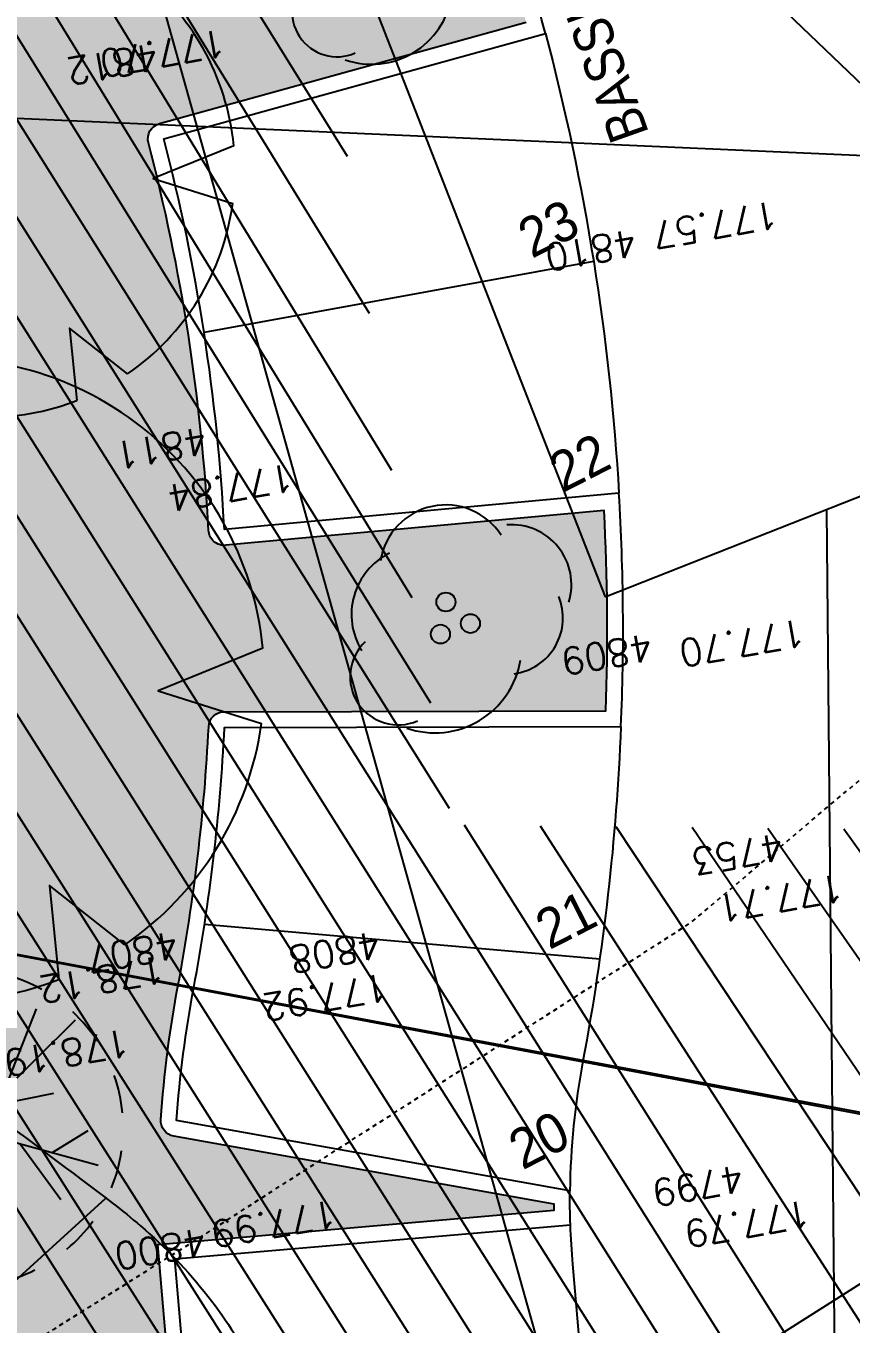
# Model space of a CAD drawing. Extents: x 0 to 613264, y -387505 to 675.
# Drawn here: x 543809 to 554227, y -284708 to -268319 of the extents above; entities that cross this region are included whole.
import ezdxf
from ezdxf.enums import TextEntityAlignment as Align
from ezdxf.lldxf.tags import DXFTag

# ---------------------------------------------------------------- set-up
doc = ezdxf.new("R2010")
doc.units = 0
doc.linetypes.add('STYLE_01', pattern=[0.41664, 0.20828, -0.20836])
for name, color, linetype in [('AEP_SSL', 252, 'Continuous'), ('DWG_280-140115-P - ALTEA-CANA', 252, 'Continuous'), ('Fond topo - TAL', 252, 'Continuous'), ('Fond topo - TAL_HAC', 252, 'Continuous'), ('Fond topo - VEG', 252, 'Continuous'), ('Fond topo - Z_500', 252, 'Continuous'), ('prlm-VRD', 2, 'Continuous'), ('SA - arbre', 252, 'Continuous'), ('SA - arbuste', 252, 'Continuous'), ('SA - bordure', 252, 'Continuous'), ('SA - bât D', 252, 'Continuous'), ('SA - CAB-réso', 252, 'Continuous'), ('SA - couvre sol', 252, 'Continuous'), ('SA - ECL-réso', 252, 'Eclairage public'), ('SA - enrobé', 252, 'Continuous'), ('SA - EP-réso', 252, 'EP'), ('SA - EU-réso', 252, 'EU'), ('SA - EVMV', 252, 'Continuous'), ('SA - limite revêtement', 252, 'Continuous'), ('SA - marquage au sol', 252, 'Continuous')]:
    doc.layers.add(name, color=color, linetype=linetype)
for name, color, linetype, plot in [('Fond topo - N', 252, 'Continuous', False), ('Fond topo - NCACHE', 252, 'Continuous', False), ('Fond topo - ZCACHE', 252, 'Continuous', False)]:
    doc.layers.add(name, color=color, linetype=linetype, plot=plot)
doc.layers.add('Fond topo - P', color=252, linetype='Continuous', lineweight=50)
doc.styles.add('Arial', font='arial.ttf')
doc.styles.add('Lignes', font='arial.ttf', dxfattribs={"height": 0.35})
doc.styles.add('SIMPLEX', font='simplex_.ttf', dxfattribs={"height": 1.25})
tags = doc.linetypes.add('Eclairage public', pattern='A,5,-0.25,["ECL",Lignes,S=1,R=0,X=0,Y=-0.18],-1.25', length=6.5).pattern_tags.tags
tags[15:16] = [DXFTag(74, 4), DXFTag(75, 0), DXFTag(340, '0'), DXFTag(46, 0.0), DXFTag(50, 0.0), DXFTag(44, 0.0), DXFTag(45, 0.0)]
tags[4:5] = [DXFTag(74, 4), DXFTag(75, 0), DXFTag(340, '0'), DXFTag(46, 0.0), DXFTag(50, 0.0), DXFTag(44, 0.0), DXFTag(45, 0.0)]
tags = doc.linetypes.add('EP', pattern='A,5,-0.25,["EP",Lignes,S=1,R=0,X=0,Y=-0.18],-1.25', length=6.5).pattern_tags.tags
tags[15:16] = [DXFTag(74, 4), DXFTag(75, 0), DXFTag(340, '0'), DXFTag(46, 0.0), DXFTag(50, 0.0), DXFTag(44, 0.0), DXFTag(45, 0.0)]
tags[4:5] = [DXFTag(74, 4), DXFTag(75, 0), DXFTag(340, '0'), DXFTag(46, 0.0), DXFTag(50, 0.0), DXFTag(44, 0.0), DXFTag(45, 0.0)]
tags = doc.linetypes.add('EU', pattern='A,5,-0.25,["EU",Lignes,S=1,R=0,X=0,Y=-0.18],-1.25', length=6.5).pattern_tags.tags
tags[15:16] = [DXFTag(74, 4), DXFTag(75, 0), DXFTag(340, '0'), DXFTag(46, 0.0), DXFTag(50, 0.0), DXFTag(44, 0.0), DXFTag(45, 0.0)]
tags[4:5] = [DXFTag(74, 4), DXFTag(75, 0), DXFTag(340, '0'), DXFTag(46, 0.0), DXFTag(50, 0.0), DXFTag(44, 0.0), DXFTag(45, 0.0)]
tags = doc.linetypes.add('L8', pattern=[0.22500000894069674, 0.1500000059604645, -0.07500000298023224]).pattern_tags.tags
tags[6:7] = [DXFTag(74, 4), DXFTag(75, 0), DXFTag(340, '0'), DXFTag(46, 0.0), DXFTag(50, 0.0), DXFTag(44, 0.0), DXFTag(45, 0.0)]
tags[4:5] = [DXFTag(74, 4), DXFTag(75, 0), DXFTag(340, '0'), DXFTag(46, 0.0), DXFTag(50, 0.0), DXFTag(44, 0.0), DXFTag(45, 0.0)]
pattern_1 = [(349.2763985886067, (-277130161.1279894, -473864756.7787022), (22.32856350872324, 117.9043497231417), [37.5000005625, -202.5000030375]), (79.27639858860677, (-277130147.3110734, -473864759.3953308), (-235.8086994462835, 44.65712701744649), [15.000000225, -105.000001575]), (79.27639858860677, (-277130138.0997961, -473864761.1397498), (-235.8086994462835, 44.65712701744649), [15.000000225, -105.000001575]), (79.27639858860677, (-277130142.7054347, -473864760.2675403), (-235.8086994462835, 44.65712701744649), [18.75000028125, -101.25000151875]), (112.9664661186067, (-277130151.916716, -473864758.5231205), (-191.1515722884832, 280.4658259369293), [12.00000018, -420.7461593111922]), (45.58633105860677, (-277130133.4941673, -473864762.0119574), (22.32856353476547, 117.9043498154048), [12.00000018, -420.7461593111923]), (45.58633105860677, (-277130124.2828801, -473864763.7563783), (22.32856353476547, 117.9043498154048), [26.00000039, -406.6661590999923]), (112.9664661186067, (-277130161.1279894, -473864756.7787022), (-191.1515722884832, 280.4658259369293), [26.00000039, -406.6661590999922]), (349.2763985886067, (-277130073.3609553, -473864750.4999832), (22.32856350872324, 117.9043497231417), [44.42455106636825, -195.5754525336318]), (349.2763985886067, (-277130085.1249766, -473864728.4255323), (22.32856350872324, 117.9043497231417), [82.81008944215131, -56.09585564143782, 43.07431864611476, -58.01973967029608]), (349.2763985886067, (-277130096.7337571, -473864706.3804808), (22.32856350872324, 117.9043497231417), [119.4799495921992, -46.28746189431191, 29.47870124218051, -44.75389087130835]), (349.2763985886067, (-277130108.4191755, -473864684.3209158), (22.32856350872324, 117.9043497231417), [100.4611429069171, -139.5388606930829]), (349.2763985886067, (-277130104.5097786, -473864665.2146754), (22.32856350872324, 117.9043497231417), [65.56973938354608, -174.4302642164539])]

# ---------------------------------------------------------------- blocks, each defined once
blk = doc.blocks.new('PTOPO')
at = {"layer": 'Fond topo - NCACHE', "style": 'SIMPLEX'}
blk.add_attdef('MAT', text='', height=0.34, dxfattribs=at).set_placement((0.09999999986030161, -0.09999999962747097), align=Align.TOP_LEFT)
at = {"layer": 'Fond topo - ZCACHE', "style": 'SIMPLEX'}
blk.add_attdef('ALT', (0.09999999986030161, 0.09999999962747097), '', height=0.34, dxfattribs=at)
blk = doc.blocks.new('VEG12A')
at = {"ltscale": 2}
for p, q in [((0.01815258799999997, 0.057406781), (0.100441039, 0.47293725)), ((0.05749608, 0.253444298), (0.145517598, 0.414706841)), ((0.037902722, 0.15845596), (-0.06593155700000003, 0.344147082)), ((0.04981112299999996, 0.033821695), (0.391570728, 0.285894318)), ((-0.158788295, 0.086017079), (-0.245985314, 0.284587218)), ((0.143890955, 0.107467204), (0.230033352, 0.253971609)), ((-0.05229389700000003, 0.02983962500000001), (-0.383643778, 0.204631851)), ((0.2917471699999999, 0.208620217), (0.392372872, 0.233301274)), ((-0.25001839, 0.135126714), (-0.3755999820000001, 0.091127132)), ((0.122915307, -0.02992704099999999), (0.317230371, 0.05540147100000001)), ((-0.05265807700000003, -0.029192154), (-0.412380265, -0.256628677)), ((0.057557527, -0.01766878999999999), (0.411943876, -0.08413611500000001)), ((-0.09359106700000003, -0.049762263), (-0.2956446150000001, -0.04653133200000001)), ((0.02259491799999996, -0.07955337300000001), (0.001649748999999978, -0.36183712)), ((0.01825986499999999, -0.057372749), (0.107637982, -0.4128258760000001)), ((0.184132294, -0.04763066399999999), (0.323120213, -0.192805613)), ((-0.151821475, -0.09483882200000002), (-0.2999525240000001, -0.315936062)), ((0.05371548199999998, -0.188497704), (0.197263789, -0.356749422))]:
    blk.add_line(p, q, dxfattribs=at)
for start, end in [(90, 103.8461539085843), (62.30769199853572, 76.15384597947835), (117.6923078993823, 131.5384619204946), (34.61538499867542, 48.46153799321151), (145.3846149358338, 159.2307690506909), (6.923076979206323, 20.76923090842763), (173.0769230068974, 186.9230769931026), (339.2307689837768, 353.0769230207937), (200.7692310571047, 214.6153850641662), (311.5384620067885, 325.3846150013246), (228.4615380795054, 242.3076921006177), (283.8461540205217, 297.6923080014643), (256.1538460914157, 270)]:
    blk.add_arc((0, 0), 0.496982058, start, end, dxfattribs=at)
blk = doc.blocks.new('A$C1F970F0F')
at = {"layer": 'SA - couvre sol'}
h = blk.add_hatch(dxfattribs=at)
h.set_pattern_fill('PELOUSE6', color=256, scale=20.0000003, angle=-10.72360141139323, style=0, pattern_type=2)
h.set_pattern_definition(pattern_1)
edge = h.paths.add_edge_path()
edge.add_line((7646.833733000393, 9004.239187634612), (7477.034909394343, 8929.894142197196))
edge.add_arc((7434.696929002223, 9026.329550800418), 105.3199535518038, 248.6552803840878, 293.7028870098457, ccw=False)
edge.add_line((7396.362750401272, 8928.233764092513), (7340.429076437112, 8871.198932294612))
edge.add_arc((7468.942843810095, 8745.1663500336), 180.0000005438222, 135.5584717013493, 219.3767829141741)
edge.add_arc((4686.176288028108, 6461.26392506193), 3419.999998216231, 12.585048785930383, 39.37678309475541, ccw=False)
edge.add_line((8024.006178657112, 7206.442835890936), (8219.509561664872, 7248.890723525209))
edge.add_arc((8223.753109693258, 7229.346100284074), 19.99999993767855, 12.249983647925774, 102.24998416524511, ccw=False)
edge.add_arc((4686.176201344639, 6461.263923183918), 3640.000084590873, -4.615344787991717, 12.24998357604062, ccw=False)
edge.add_arc((8294.437943437548, 6169.977445866316), 20.00000014751522, -94.6153446132571, -4.615344959063975, ccw=False)
edge.add_line((8292.82862597217, 6150.04229846682), (8093.418862683157, 6166.140179817832))
edge.add_arc((4686.175363890326, 6461.264035144361), 3420.000928369583, -9.235443775684189, -4.9504103777057935, ccw=False)
edge.add_line((8061.843408481891, 5912.381895936595), (8521.34448288443, 5951.967918737956))
edge.add_line((8521.34448288443, 5951.967918737956), (8610.609832601514, 4915.805915142612))
edge.add_line((8610.609832601513, 4915.805915142613), (8112.455023229381, 4872.889881516216))
edge.add_line((8112.455023229382, 4872.889881516216), (8135.919816270769, 4600.518498862564))
edge.add_line((8135.919816270769, 4600.518498862564), (8634.074625419682, 4643.434532436447))
edge.add_line((8634.074625419682, 4643.434532436448), (8744.797991940773, 3358.19512460702))
edge.add_line((8744.797991940773, 3358.195124607019), (8246.754370085053, 3315.288669890853))
edge.add_line((8246.754370085053, 3315.288669890853), (8265.505759157297, 3110.932708469081))
edge.add_line((8265.505759157297, 3110.932708469081), (8762.178919040502, 3156.443199355649))
edge.add_line((8762.178919040503, 3156.443199355648), (8787.07957847176, 2867.404761880945))
edge.add_line((8787.07957847176, 2867.404761880946), (8288.924769134286, 2824.48872843756))
edge.add_line((8288.924769134286, 2824.48872843756), (8303.969088563064, 2649.859355084878))
edge.add_line((8303.969088563066, 2649.859355084878), (8345.097518516532, 2658.459544537745))
edge.add_line((8345.097518516532, 2658.459544537744), (8336.330575091022, 2700.556345111646))
edge.add_line((8336.330575091022, 2700.556345111646), (9020.027266334513, 2842.897281088713))
edge.add_line((9020.027266334513, 2842.897281088713), (8947.20038422563, 3719.594510961972))
edge.add_line((8947.20038422563, 3719.594510961972), (8931.509215578299, 3908.486354448317))
edge.add_line((8931.509215578299, 3908.486354448317), (8875.194980365228, 4578.069331261042))
edge.add_line((8875.194980365228, 4578.069331261042), (8827.905410799856, 5026.715447751275))
edge.add_line((8827.905410799856, 5026.715447751276), (8772.223263227552, 5502.243613790299))
edge.add_arc((1776.092496253554, 4752.857531580154), 7036.151306560315, 6.113889428418106, 17.84258743998169)
edge.add_line((8473.81835812193, 6908.75490576587), (8366.257456928231, 7197.474337847268))
edge.add_line((8366.257456928231, 7197.474337847267), (7657.937547416321, 8986.453584762252))
edge.add_line((7657.937547416321, 8986.453584762254), (7654.260125354509, 8985.031741399463))
edge.add_line((7654.260125354508, 8985.031741399462), (7646.833733000392, 9004.23918763461))
h = blk.add_hatch(dxfattribs=at)
h.set_pattern_fill('PELOUSE6', color=256, scale=20.0000003, angle=-10.72360141139323, style=0, pattern_type=2)
h.set_pattern_definition(pattern_1)
edge = h.paths.add_edge_path()
edge.add_arc((4686.17633280365, 6461.263957909795), 2929.999943103911, 34.48608965995057, 42.89962862937583)
edge.add_arc((6700.681395940306, 8333.233251919955), 179.999999986126, 42.89962847510776, 139.7693510133963)
edge.add_arc((8036.110016895354, 7056.094568132154), 2027.519382076243, 136.5878893291629, 177.4536643126465)
edge.add_line((6010.592568096673, 7146.171807559098), (6018.948373371913, 7145.931843945988))
edge.add_line((6018.948373371913, 7145.931843945988), (6030.66105542983, 6828.889455646445))
edge.add_line((6030.661055429829, 6828.889455646445), (6086.545484387591, 6513.581804602189))
edge.add_line((6086.545484387591, 6513.581804602189), (6198.444306795145, 6127.414684863436))
edge.add_line((6198.444306795145, 6127.414684863435), (6298.474729685709, 5856.208511224729))
edge.add_line((6298.474729685709, 5856.20851122473), (6412.911502342192, 5600.584971789341))
edge.add_line((6412.911502342192, 5600.58497178934), (6430.976089253624, 5561.150698599641))
edge.add_line((6430.976089253624, 5561.150698599641), (6391.541816136887, 5543.086111698089))
edge.add_line((6391.541816136887, 5543.086111698089), (6373.477229225455, 5582.520384887787))
edge.add_line((6373.477229225455, 5582.520384887787), (6385.636062437989, 5588.090268212786))
edge.add_line((6385.636062437989, 5588.090268212785), (6270.263852773479, 5845.803342882811))
edge.add_line((6270.263852773479, 5845.803342882812), (6260.946051039006, 5842.366608122313))
edge.add_line((6260.946051039007, 5842.366608122313), (6247.104147932258, 5879.895286746139))
edge.add_line((6247.104147932258, 5879.895286746139), (6256.486317609877, 5883.355762637208))
edge.add_line((6256.486317609876, 5883.355762637208), (6193.646684101131, 6053.728895531077))
edge.add_line((6193.64668410113, 6053.728895531078), (6224.942961944316, 5457.232163833863))
edge.add_line((6224.942961944316, 5457.232163833862), (6349.299166892059, 5359.882025415485))
edge.add_line((6349.29916689206, 5359.882025415484), (6631.131740746965, 5067.486222945057))
edge.add_line((6631.131740746965, 5067.486222945058), (7007.85703846356, 4662.392471667164))
edge.add_arc((6266.884495562824, 4074.377509715027), 945.9396940674151, 15.593354854106678, 38.434526739372416, ccw=False)
edge.add_line((7178.007696354092, 4328.653772497254), (7183.460765751301, 4267.538145496965))
edge.add_line((7183.460765751301, 4267.538145496964), (7669.186119522447, 4309.38338142006))
edge.add_line((7669.186119522446, 4309.383381420061), (7572.789861443083, 5439.941213907456))
edge.add_line((7572.789861443084, 5439.941213907456), (7073.641136563043, 5396.939554527152))
edge.add_line((7073.641136563043, 5396.939554527152), (7049.790845618051, 5685.959026753412))
edge.add_line((7049.790845618052, 5685.959026753411), (7549.313860756474, 5728.992931432434))
edge.add_arc((8316.594495169884, 5740.649924566463), 767.3691793620403, 180.3057384606458, 180.870405297152, ccw=False)
edge.add_line((7549.236240977923, 5736.555152486859), (7069.119661158346, 5822.525488846271))
edge.add_arc((7072.644821027429, 5842.212368796683), 19.99999985711144, 176.038037171249, 259.8481260634846, ccw=False)
edge.add_arc((8504.663289780396, 5743.031176354228), 1455.448990157917, 169.2799127558144, 176.0380375514712, ccw=False)
edge.add_arc((4686.176394906122, 6461.263910698351), 2429.999890929686, -10.61202557555735, -2.87348500570751)
edge.add_arc((7133.095811341383, 6338.443570199892), 20.00000020604537, 90.1409179801426, 177.126514438636, ccw=False)
edge.add_line((7133.046621735704, 6358.44350999165), (7614.451910480803, 6359.627511750571))
edge.add_arc((4808.667676000008, 6462.331267599114), 2807.663304587354, -2.096335715599202, 3.063663128893586)
edge.add_line((7612.31817326701, 6612.388327016001), (7134.702083077234, 6568.527275144537))
edge.add_arc((7132.873113816116, 6588.443471704308), 20.00000034913729, 182.9755633723495, 275.24694149338035, ccw=False)
edge.add_arc((4686.176253983268, 6461.263919471268), 2430.000032833829, 2.975562460078157, 14.66949649561051)
edge.add_arc((7056.312932851384, 7081.709150914684), 20.00000017546606, 105.4364946998268, 194.6694959608697, ccw=False)
edge.add_line((7050.989529879269, 7100.987672291234), (7513.850932238078, 7228.798181061445))
edge.add_arc((4661.509376136225, 6453.410151785248), 2955.855028348035, 15.2079308550242, 20.10997397197326)
edge.add_line((7437.158970696407, 7469.701584797454), (6987.694531252516, 7301.450674901103))
edge.add_arc((6980.682960577042, 7320.181341844977), 20.00000018748722, 200.5227063343824, 290.522704699226, ccw=False)
edge.add_arc((4686.301945798502, 6461.319648332696), 2429.862781547547, 20.52251332408417, 34.12876932729812)
edge.add_arc((6713.483443369026, 7834.969993664992), 18.89001674430282, 120.96134875829961, 213.2758309628496, ccw=False)
edge.add_line((6703.765290681826, 7851.168457730977), (7101.268859919588, 8120.247909627737))
at = {"layer": 'SA - EVMV'}
h = blk.add_hatch(dxfattribs=at)
h.set_pattern_fill('_USER', color=256, scale=74.99999999999999, angle=-55.72360141139323, style=0, pattern_type=0)
h.set_pattern_definition([(304.2763985886068, (-277130161.1279894, -473864756.7787022), (61.97477650275113, 42.238928459823), [])])
h.paths.add_polyline_path([(6137.262643169798, 3161.503242351281), (5258.989506963931, 4651.014984356799), (5823.535050065982, 5411.828376675677), (6009.896409179055, 5810.580329425578), (6042.353956317322, 6037.937811191567), (5791.842057863324, 7412.226220178691), (5768.869517604411, 9187.383885517163), (6965.043931057882, 9781.279833201925), (7125.730307530321, 8202.475428701919), (7356.548247893039, 6578.483473019976), (7421.051285208732, 6215.102708379585), (8728.798868082513, 6201.995811803044), (8825.59209412568, 5455.189202343771), (8884.907463838514, 4910.231636065007), (8937.364138919358, 4349.844162727043), (8990.109761245629, 3720.436779551583), (8238.933497559277, 3575.005023445903)])
at = {"layer": 'AEP_SSL', "elevation": 9.999999999999998e-08, "flags": 128}
blk.add_lwpolyline([(-2009.46431272992, 953.3121996921549), (-1974.130445357614, -2549.104167440536), (-1760.191604675106, -3033.974676226209), (-1600.127185498399, -3169.916464212493), (-1007.958216168089, -3359.143878629571), (-742.7402135561805, -3373.227271705965), (185.7644486929067, -3466.149391532337), (1457.680139553027, -3407.246855666408), (3098.737656271729, -3442.411852942929), (4165.909978031491, -3426.731274088185), (4366.116630586753, -3387.312489108264), (5044.428961021786, -3091.927656257742), (5412.289028469191, -2796.609514369696), (5536.700633028197, -2598.110987192279), (5703.441363650248, 1048.232751273365), (5867.406317671058, 3278.047774201862), (6182.748241543506, 4434.064793799239), (6284.146511390897, 4550.427419959863), (6475.981668657886, 4711.41474985716), (8025.350887839351, 5692.826034684554), (8693.398131395103, 6258.370148193826), (10978.7345952306, 10130.53863316135)], dxfattribs=at)
at = {"layer": 'DWG_280-140115-P - ALTEA-CANA', "linetype": 'STYLE_01', "ltscale": 25, "elevation": 9.999999999999998e-08, "flags": 128}
blk.add_lwpolyline([(6157.431858122885, 5101.598669163901), (7110.772642211413, 5700.162566713818), (7721.64406765443, 6091.918632507646), (8325.013751331355, 6601.467358815867)], dxfattribs=at)
at = {"layer": 'Fond topo - TAL', "linetype": 'L8', "ltscale": 2, "flags": 128}
blk.add_lwpolyline([(6624.720507260336, 5994.97656152696, -0.008262391492992184), (6753.199121601165, 5912.940238332123, -0.01315394080668313), (6831.62828816219, 5857.996780162654, -0.003282085804355538), (6991.740167786089, 5737.796850930327, -0.01451523720440212), (7026.960518486151, 5709.341293477699, -0.04930450201422677), (7112.16891266021, 5620.349232561284, -0.05177914601413271), (7174.670271832538, 5521.030549060221, -0.005604835887889492), (7208.244911899752, 5450.991997717478, -0.003007710165441341), (7268.552243139645, 5319.420563964415, -0.007169014720817885), (7340.521477633139, 5153.576363906535, 0.004508482285526292), (7453.552683800374, 4889.267696109392, 0.0379432595216633), (7494.695374663053, 4811.943030248303, 0.01551794677295437), (7614.746086735341, 4634.897900786827)], format="xyb", dxfattribs=at)
at = {"layer": 'Fond topo - TAL_HAC', "ltscale": 2}
blk.add_line((6832.621165872851, 5606.982137047315), (6983.41947001757, 5744.043405977258), dxfattribs=at)
at = {"layer": 'SA - arbre', "ltscale": 3, "elevation": 9.999999999999998e-08, "flags": 128}
for points in [[(7144.832600960484, 7072.977479053396), (7042.953919306414, 7031.779747692614), (7143.421906737577, 6999.922281285712)], [(7010.652647965398, 6784.971651470261), (6937.559405019194, 6842.460826767247), (6946.683153719221, 6751.283612032975)]]:
    blk.add_lwpolyline(points, dxfattribs=at)
at = {"layer": 'SA - arbre', "ltscale": 3.900000095367432, "elevation": 9.999999999999998e-08, "flags": 128}
for points in [[(7181.560534677148, 6438.498016356475), (7049.118248459337, 6384.94096558129), (7179.726632140506, 6343.526259286319)], [(7007.126595744645, 6064.090440505767), (6912.105379877356, 6138.82636837046), (6923.966253186141, 6020.29598915927)]]:
    blk.add_lwpolyline(points, dxfattribs=at)
at = {"layer": 'SA - arbre', "ltscale": 3}
for start, end in [(5.615758540538556, 100.9551486135385), (304.4232597397967, 352.1717179394186), (225.3651125949154, 291.1217116398345)]:
    blk.add_arc((6834.210613526231, 7042.434470034699), 312.1199996999999, start, end, dxfattribs=at)
at = {"layer": 'SA - arbre', "ltscale": 3.900000095367432}
for start, end in [(5.615758488842114, 100.9551486135385), (304.4232597209308, 352.1717178861655), (225.3651126067075, 291.1217116398345)]:
    blk.add_arc((6777.751950952653, 6398.79210469092), 405.7559995999999, start, end, dxfattribs=at)
at = {"layer": 'SA - arbuste', "ltscale": 1.600000023841858}
for centre in [(7412.697392807309, 6496.899364094299), (7443.566155935496, 6469.740177110053), (7405.748176952028, 6456.323732411763)]:
    blk.add_circle(centre, 12, dxfattribs=at)
at = {"layer": 'SA - arbuste', "ltscale": 0.800000011920929}
for centre, radius, start, end in [((7275.235310971743, 7242.164814935012), 56.86476, 133.2696686281367, 293.7521367921132), ((7318.793822411142, 7278.519554142436), 102.61344, 251.0377366399764, 350.7437826127198), ((7412.473597788623, 6536.09041691178), 83.34937599999999, 32.90494453679299, 171.122222747956), ((7495.685656510551, 6518.947137701462), 75.45535999999998, 342.9842594908044, 94.6347045761641), ((7379.679532099, 6481.197854369558), 86.361088, 116.3248625983236, 211.8320557151161), ((7489.019287937419, 6476.941077919079), 71.35334399999999, 277.8831336295787, 22.28760158997392), ((7352.312960007343, 6402.425104652373), 60.65574399999999, 133.2696685771048, 293.7521367596177), ((7398.775372230441, 6441.203493193174), 109.454336, 251.0377365793105, 350.7437826127198)]:
    blk.add_arc(centre, radius, start, end, dxfattribs=at)
at = {"layer": 'SA - bordure', "elevation": 9.999999999999998e-08, "flags": 128}
for points in [[(7377.912303133283, 8937.40151477274), (7326.935044620447, 8885.998822022075, 0.3845585408183712), (7314.344701010286, 8618.282882064921, -0.1189188540116698), (8008.762250838065, 7182.667072578358), (8223.753109561545, 7229.346100214229, -0.07372200130540935), (8294.437943580353, 6169.977445744485), (8075.151323516688, 6187.679939009729, -0.02205204452703436), (8037.882685746923, 5890.243598312279), (8503.13493187769, 5930.325084689469), (8588.966998930831, 4934.01546626738), (8090.812189541371, 4891.099432549477), (8117.710265218964, 4578.875665201762), (8615.865074373425, 4621.791698679806), (8723.15515827564, 3376.404675635948), (8225.000348897962, 3333.488642105389), (8247.416687791472, 3089.191408542678), (8743.978728049058, 3134.691717514314), (8765.436744783749, 2885.614312914206), (8267.281935446275, 2842.698279470821), (8284.250231979246, 2645.736029715545)], [(7392.113082992906, 8923.318267660961), (7341.13582448007, 8871.915574910294, 0.3845585402556451), (7329.804515241603, 8630.971228842569, -0.1174364388792178), (8024.006177272055, 7206.44283558451), (8219.509561664872, 7248.890723525209, -0.414213566390127), (8243.29773292261, 7233.589648125115, -0.07372200136814289), (8314.373090861136, 6168.368128277893, -0.4142135693190591), (8292.82862597217, 6150.04229846682), (8093.418862683158, 6166.140179817832, -0.01869916432319161), (8061.843408481891, 5912.381895936595), (8521.34448288443, 5951.967918737956), (8610.609832601513, 4915.805915142613), (8112.455023229382, 4872.889881516216), (8135.919816270769, 4600.518498862564), (8634.074625419682, 4643.434532436448), (8744.797991940773, 3358.195124607019), (8246.754370085053, 3315.288669890853), (8265.505759157297, 3110.932708469081), (8762.178919040503, 3156.443199355648), (8787.07957847176, 2867.404761880946), (8288.924769134286, 2824.48872843756), (8304.176424340489, 2647.452670983562)], [(7840.575959495666, 2552.961207407581), (7819.347498332593, 2799.374007275091), (7321.422244755297, 2753.793368968611), (7192.674143764151, 4248.257796869237), (7690.828953210458, 4291.173830386799), (7591.016635747426, 5461.585531299106), (7091.850687591973, 5418.582388192286), (7070.392670765777, 5667.659792809723), (7569.773817164003, 5710.681475503377, -0.01155855900407717), (7569.270504419754, 5753.285889708797), (7072.644821084964, 5842.212368975363, -0.02949970069968248), (7094.269754879408, 6010.059040394906, 0.03378052871926594), (7133.095811010017, 6338.44357045222), (7633.669469462158, 6339.674716300604, 0.02605809049415018), (7631.103103215665, 6634.197565109461), (7132.873113495158, 6588.443471385939, 0.05106874003880187), (7056.312932571319, 7081.70915106251), (7538.311832372427, 7214.804121296649, 0.02476009810036266), (7448.94962701597, 7495.470609850445)], [(7820.649767117093, 2551.244566048057), (7801.147154171279, 2777.624304314852), (7303.221900571106, 2732.043666012704), (7171.03131007614, 4266.467347902498), (7669.203327909506, 4309.384863985032), (7572.789861443084, 5439.941213907456), (7073.641136563043, 5396.939554527152), (7048.749837077766, 5685.869343842984), (7549.313860756474, 5728.992931432434, -0.002007939904392669), (7549.232787918391, 5736.555770782382), (7069.119661158346, 5822.525488846272, -0.382913591383437), (7052.692618381217, 5843.594252820287, -0.02949643212679679), (7074.61531415953, 6013.760839296712, 0.03377859132087666), (7113.120957878611, 6339.446185471384, -0.3988867034752035), (7133.046621735704, 6358.44350999165), (7614.451910480803, 6359.627511750571, 0.02251854742366692), (7612.31817326701, 6612.388327016001), (7134.702083077235, 6568.527275144538, -0.4258729914871566), (7112.900078199147, 6587.405270960267, 0.05106873993652463), (7036.964878374047, 7076.644292085395, -0.4102981154760822), (7050.989529879269, 7100.987672291234), (7513.850932238078, 7228.798181061446, 0.02139245977515587)]]:
    blk.add_lwpolyline(points, format="xyb", dxfattribs=at)
at = {"layer": 'SA - CAB-réso', "elevation": 9.999999999999998e-08, "flags": 128}
blk.add_lwpolyline([(9014.566115532376, 5048.241415424802), (8935.120619844252, 5117.710327440671, 0.09087497859259484), (7884.217388677309, 8639.080483669284), (7390.957962306487, 8489.118687360493), (6744.657857395806, 8309.685335149781), (5510.16022878775, 8004.412141119001, -0.2977231239250334), (5322.276951186663, 8053.934497477404), (4664.375473358868, 8848.007762671477), (4607.934646767239, 8916.130654775085, -0.05564552141704502), (4601.847878495041, 8925.4066386004, -0.366069999527649), (4649.300719062125, 9125.990703585443, -0.04315299786015206), (4656.642997819594, 9130.496374459515), (5002.349724613518, 9303.567502575448)], format="xyb", dxfattribs=at)
at = {"layer": 'SA - ECL-réso', "ltscale": 0.75, "elevation": 9.999999999999998e-08, "flags": 128}
blk.add_lwpolyline([(6079.62296544096, 7441.030052417758, -0.3688612105616934), (6913.385655810405, 8301.411355391892, -0.2546205328853831), (7642.34312649104, 8261.403504809092, -0.3073365536668565), (7868.785195376819, 7813.239566180241), (7870.647024769974, 7808.418928214736, -0.2495718796976199), (8349.543965804514, 6710.082718887611), (8349.52215911393, 6706.768986087925, -0.2136977009206384), (8597.694043863183, 5436.308932903066, -0.1946918286475566), (8695.712197281699, 4241.317790546431, -0.1897251175918905), (8808.86411701403, 3013.531902418893)], format="xyb", dxfattribs=at)
at = {"layer": 'SA - enrobé'}
for points in [[(7468.942843266607, 8745.166350041736), (4686.176285657987, 6461.263924183753), (8527.026134476295, 5741.917854959565)], [(8504.663795556335, 5743.031099718173), (4688.35858653882, 6461.895392988572), (6700.681395911883, 8333.233252020125), (8036.110024208943, 7056.094562955612), (5990.566606092258, 7146.026651659193), (5979.594389737894, 7145.947120731422), (5979.879627154558, 7106.595315492756), (5989.215031903106, 7106.662982091391), (6000.81088140974, 6824.628923951479), (5989.131131824183, 6822.961866977696), (5995.058720492932, 6781.431943372051), (6006.867363487676, 6783.117397246232), (6057.715214025089, 6504.456680537996), (6047.599352593317, 6501.254889677308), (6059.926267175051, 6462.308757948018), (6070.251821612904, 6465.57691889038), (6156.357971198826, 6154.525818401622), (6147.073725007035, 6151.101460201834), (6160.915628245496, 6113.572781647852), (6170.297797791402, 6117.033257469077), (6204.970432962968, 5456.184269140444), (6198.184139780045, 4315.030256060149), (6064.736897038219, 2750.755663699648)]]:
    blk.add_lwpolyline(points, dxfattribs=at)
at = {"layer": 'SA - EP-réso', "linetype": 'ByBlock', "elevation": 9.999999999999998e-08, "flags": 128}
blk.add_lwpolyline([(7613.636938190242, 6503.523661195764), (8181.174002113625, 6727.512981746641), (7590.375013237002, 8212.166070602638), (7031.497472177602, 7993.86377077918)], close=True, dxfattribs=at)
at = {"layer": 'SA - EP-réso', "ltscale": 0.75, "elevation": 9.999999999999998e-08, "flags": 128}
blk.add_lwpolyline([(7893.075708739702, 6612.674810961569), (7913.553415527937, 4462.981024853098)], dxfattribs=at)
at = {"layer": 'SA - EU-réso', "ltscale": 0.75, "elevation": 9.999999999999998e-08, "flags": 128}
blk.add_lwpolyline([(6727.763208986407, 8417.020677996366), (7862.330741037192, 4370.375687025537)], dxfattribs=at)
at = {"layer": 'SA - limite revêtement', "elevation": 9.999999999999998e-08, "flags": 128}
for points in [[(7538.311832481263, 7214.804121370826, -0.04995269614730929), (7631.103103215665, 6634.197565109461)], [(7633.669469851058, 6339.674716226955, -0.03606033168026077), (7585.617009861596, 5917.440891484648, 0.04417362580147507), (7569.270504419754, 5753.285889708797)], [(7590.005497467385, 5461.498421723373), (7572.839082809563, 5660.760360544595, -0.009169100890318855), (7569.773817146674, 5710.681475411871)]]:
    blk.add_lwpolyline(points, format="xyb", dxfattribs=at)
at = {"layer": 'SA - marquage au sol', "elevation": 9.999999999999998e-08, "flags": 128}
for points in [[(7599.180429012363, 6926.996536493251), (7107.188251404836, 6837.031227221195)], [(7606.820221560574, 6046.126591732942), (7107.840379937259, 6089.72251545034)]]:
    blk.add_lwpolyline(points, dxfattribs=at)
at = {"layer": 'Fond topo - P', "ltscale": 2}
ref = blk.add_blockref('PTOPO', (7063.663679327856, 7161.368387372838), dxfattribs=dict(at, xscale=99.99999999999994, yscale=99.99999999999994, zscale=99.99999999999994, rotation=190.0656205306617))
ref.add_attrib('MAT', '4812', dxfattribs={"layer": 'Fond topo - N', "color": 0, "ltscale": 2, "height": 33.99999999999999, "rotation": 190.0656204987762, "style": 'SIMPLEX'}).set_placement((7052.069837478626, 7169.46671003169), align=Align.TOP_LEFT)
ref.add_attrib('ALT', '177.70', (7131.237349305397, 7220.632877904422), dxfattribs={"layer": 'Fond topo - Z_500', "color": 0, "ltscale": 2, "height": 33.99999999999999, "rotation": 190.0656204987762, "style": 'SIMPLEX'})
ref = blk.add_blockref('PTOPO', (7667.869682869626, 6926.521340530768), dxfattribs=dict(at, xscale=99.99999999999994, yscale=99.99999999999994, zscale=99.99999999999994, rotation=190.0656205306617))
ref.add_attrib('MAT', '4810', dxfattribs={"layer": 'Fond topo - N', "color": 0, "ltscale": 2, "height": 33.99999999999999, "rotation": 190.0656204987762, "style": 'SIMPLEX'}).set_placement((7656.275841060602, 6934.619663276794), align=Align.TOP_LEFT)
ref.add_attrib('ALT', '177.57', (7828.613231728861, 7003.87759712008), dxfattribs={"layer": 'Fond topo - Z_500', "color": 0, "ltscale": 2, "height": 33.99999999999999, "rotation": 190.0656204987762, "style": 'SIMPLEX'})
ref = blk.add_blockref('PTOPO', (7125.339270113451, 6676.769911406354), dxfattribs=dict(at, xscale=99.99999999999994, yscale=99.99999999999994, zscale=99.99999999999994, rotation=190.0656205306617))
ref.add_attrib('MAT', '4811', dxfattribs={"layer": 'Fond topo - N', "color": 0, "ltscale": 2, "height": 33.99999999999999, "rotation": 190.0656204987762, "style": 'SIMPLEX'}).set_placement((7113.745428246893, 6684.868233973701), align=Align.TOP_LEFT)
ref.add_attrib('ALT', '177.84', (7217.091888886725, 6672.010446671475), dxfattribs={"layer": 'Fond topo - Z_500', "color": 0, "ltscale": 2, "height": 33.99999999999999, "rotation": 190.0656204987762, "style": 'SIMPLEX'})
ref = blk.add_blockref('PTOPO', (7688.063827699264, 6416.070290297685), dxfattribs=dict(at, xscale=99.99999999999994, yscale=99.99999999999994, zscale=99.99999999999994, rotation=190.0656205306617))
ref.add_attrib('MAT', '4809', dxfattribs={"layer": 'Fond topo - N', "color": 0, "ltscale": 2, "height": 33.99999999999999, "rotation": 190.0656204987762, "style": 'SIMPLEX'}).set_placement((7676.469985867365, 6424.168613048044), align=Align.TOP_LEFT)
ref.add_attrib('ALT', '177.70', (7862.766746318228, 6476.037618174502), dxfattribs={"layer": 'Fond topo - Z_500', "color": 0, "ltscale": 2, "height": 33.99999999999999, "rotation": 190.0656204987762, "style": 'SIMPLEX'})
ref = blk.add_blockref('PTOPO', (7853.368628034196, 6164.00224366502), dxfattribs=dict(at, xscale=99.99999999999994, yscale=99.99999999999994, zscale=99.99999999999994, rotation=190.0656205306617))
ref.add_attrib('MAT', '4753', dxfattribs={"layer": 'Fond topo - N', "color": 0, "ltscale": 2, "height": 33.99999999999999, "rotation": 190.0656204987762, "style": 'SIMPLEX'}).set_placement((7841.774786202296, 6172.10056641538), align=Align.TOP_LEFT)
ref.add_attrib('ALT', '177.71', (7911.519931382119, 6153.921123870035), dxfattribs={"layer": 'Fond topo - Z_500', "color": 0, "ltscale": 2, "height": 33.99999999999999, "rotation": 190.0656204987762, "style": 'SIMPLEX'})
ref = blk.add_blockref('PTOPO', (7088.989217448683, 6040.05588975127), dxfattribs=dict(at, xscale=99.99999999999994, yscale=99.99999999999994, zscale=99.99999999999994, rotation=190.0656205306617))
ref.add_attrib('MAT', '4807', dxfattribs={"layer": 'Fond topo - N', "color": 0, "ltscale": 2, "height": 33.99999999999999, "rotation": 190.0656204987762, "style": 'SIMPLEX'}).set_placement((7077.39537563966, 6048.154212497298), align=Align.TOP_LEFT)
ref.add_attrib('ALT', '178.12', (7054.051819614388, 6050.956266534531), dxfattribs={"layer": 'Fond topo - Z_500', "color": 0, "ltscale": 2, "height": 33.99999999999999, "rotation": 190.0656204987762, "style": 'SIMPLEX'})
ref = blk.add_blockref('PTOPO', (7344.38755603864, 6040.187675120464), dxfattribs=dict(at, xscale=99.99999999999994, yscale=99.99999999999994, zscale=99.99999999999994, rotation=190.0656205306617))
ref.add_attrib('MAT', '4808', dxfattribs={"layer": 'Fond topo - N', "color": 0, "ltscale": 2, "height": 33.99999999999999, "rotation": 190.0656204987762, "style": 'SIMPLEX'}).set_placement((7332.79371420674, 6048.285997870822), align=Align.TOP_LEFT)
ref.add_attrib('ALT', '177.92', (7336.289233292614, 6028.593833311439), dxfattribs={"layer": 'Fond topo - Z_500', "color": 0, "ltscale": 2, "height": 33.99999999999999, "rotation": 190.0656204987762, "style": 'SIMPLEX'})
ref = blk.add_blockref('PTOPO', (6852.911777530819, 5896.042117086543), dxfattribs=dict(at, xscale=99.99999999999994, yscale=99.99999999999994, zscale=99.99999999999994, rotation=190.0656205306617))
ref.add_attrib('MAT', '4801', dxfattribs={"layer": 'Fond topo - N', "color": 0, "ltscale": 2, "height": 33.99999999999999, "rotation": 190.0656204987762, "style": 'SIMPLEX'}).set_placement((6841.317935646932, 5904.140439562385), align=Align.TOP_LEFT)
ref.add_attrib('ALT', '178.19', (7009.697789833807, 5958.265435695124), dxfattribs={"layer": 'Fond topo - Z_500', "color": 0, "ltscale": 2, "height": 33.99999999999999, "rotation": 190.0656204987762, "style": 'SIMPLEX'})
ref = blk.add_blockref('PTOPO', (7802.98157928896, 5745.143580229422), dxfattribs=dict(at, xscale=99.99999999999994, yscale=99.99999999999994, zscale=99.99999999999994, rotation=190.0656205306617))
ref.add_attrib('MAT', '4799', dxfattribs={"layer": 'Fond topo - N', "color": 0, "ltscale": 2, "height": 33.99999999999999, "rotation": 190.0656204987762, "style": 'SIMPLEX'}).set_placement((7791.38773745706, 5753.241902979781), align=Align.TOP_LEFT)
ref.add_attrib('ALT', '177.79', (7869.254307919552, 5742.585609714848), dxfattribs={"layer": 'Fond topo - Z_500', "color": 0, "ltscale": 2, "height": 33.99999999999999, "rotation": 190.0656204987762, "style": 'SIMPLEX'})
ref = blk.add_blockref('PTOPO', (7124.312069417954, 5665.351162638537), dxfattribs=dict(at, xscale=99.99999999999994, yscale=99.99999999999994, zscale=99.99999999999994, rotation=190.0656205306617))
ref.add_attrib('MAT', '4800', dxfattribs={"layer": 'Fond topo - N', "color": 0, "ltscale": 2, "height": 33.99999999999999, "rotation": 190.0656204987762, "style": 'SIMPLEX'}).set_placement((7112.718227586054, 5673.449485388897), align=Align.TOP_LEFT)
ref.add_attrib('ALT', '177.99', (7271.225781837938, 5742.361176877212), dxfattribs={"layer": 'Fond topo - Z_500', "color": 0, "ltscale": 2, "height": 33.99999999999999, "rotation": 190.0656204987762, "style": 'SIMPLEX'})
at = {"layer": 'Fond topo - VEG', "ltscale": 2, "xscale": 402.5599999999998, "yscale": 402.5599999999998, "zscale": 99.99999999999997, "rotation": 192.432705982593}
blk.add_blockref('VEG12A', (6805.169223311309, 5832.923916708084), dxfattribs=at)
at = {"layer": 'SA - bât D', "style": 'Arial', "width": 0.9273999929428101}
for s, p in [('23', (7521.190421163412, 6929.962517883583)), ('22', (7560.640797411605, 6634.672286148686)), ('21', (7543.249247705537, 6057.218310129788)), ('20', (7509.337511297656, 5779.227438245623))]:
    blk.add_text(s, height=49.99999999999999, rotation=27.02773871768589, dxfattribs=at).set_placement(p)
at = {"layer": 'SA - EP-réso', "style": 'Arial', "width": 0.8575000166893005}
blk.add_text('BASSIN RETENTION 3', height=49.99999999999999, rotation=109.4898686062937, dxfattribs=at).set_placement((7669.372677286357, 7088.983506163457))

msp = doc.modelspace()

# ---------------------------------------------------------------- block references
at = {"layer": 'prlm-VRD', "xscale": 9.999999999999998, "yscale": 9.999999999999998, "zscale": 9.999999999999998}
msp.add_blockref('A$C1F970F0F', (474984.9359816406, -340561.1028248291, -9.999999999999997e-07), dxfattribs=at)

doc.saveas('drawing.dxf')
